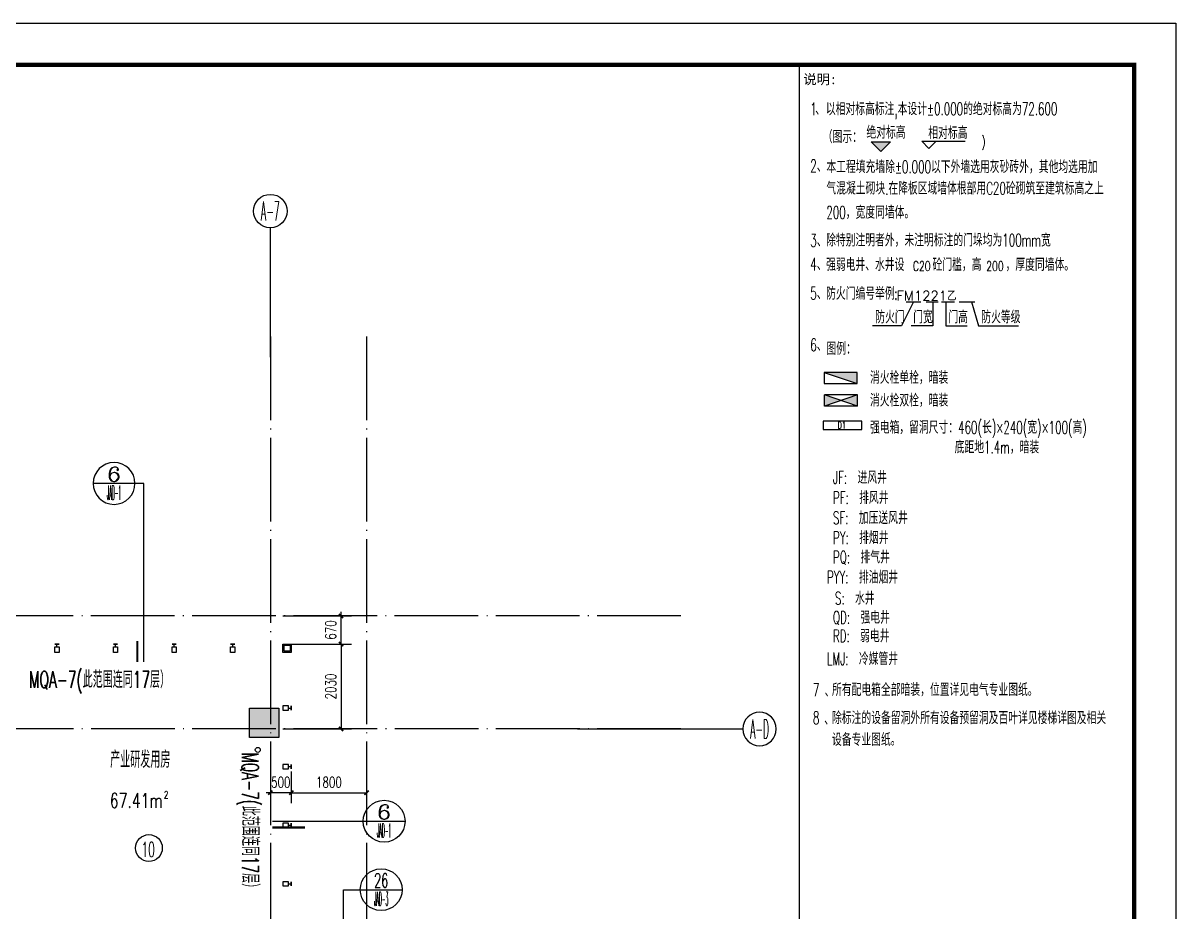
# Model space of a CAD drawing. Extents: x 1980812 to 2578970, y -669191 to 284498.
# Drawn here: x 2037356 to 2064912, y -232004 to -210760 of the extents above; entities that cross this region are included whole.
import ezdxf
from ezdxf.enums import TextEntityAlignment as Align

# ---------------------------------------------------------------- set-up
doc = ezdxf.new("R2010")
doc.units = 0
doc.header["$LTSCALE"] = 1000
doc.header["$MEASUREMENT"] = 0
doc.linetypes.add('CONTINOUS', pattern=[0])
doc.linetypes.add('DOTE', pattern=[2.42, 2, -0.2, 0.02, -0.2])
for name, color, linetype in [('&公共文字', 7, 'Continuous'), ('0-立面(轮廓)', 63, 'CONTINOUS'), ('AXIS', 3, 'Continuous'), ('AXIS_TEXT', 7, 'Continuous'), ('COLU', 6, 'Continuous'), ('COLU_HATCH', 251, 'Continuous'), ('CURTWALL', 2, 'Continuous'), ('dote', 1, 'DOTE'), ('DQ-L', 2, 'Continuous'), ('DQ2', 2, 'Continuous'), ('EQUIP_地漏', 255, 'Continuous'), ('GPSKC', 3, 'Continuous'), ('PUB_DIM', 3, 'Continuous'), ('PUB_TEXT', 7, 'Continuous'), ('TK', 1, 'Continuous'), ('VPIPE-雨水', 140, 'Continuous'), ('WINDOW', 2, 'Continuous'), ('公共文字', 7, 'Continuous'), ('幕墙编号', 14, 'Continuous'), ('房号', 231, 'Continuous'), ('房间名称', 7, 'Continuous'), ('水1', 6, 'Continuous'), ('窗户分隔', 133, 'Continuous'), ('节点', 3, 'Continuous'), ('详细尺寸', 11, 'Continuous'), ('详细标注', 231, 'Continuous')]:
    doc.layers.add(name, color=color, linetype=linetype)
doc.styles.add('_HZTXT', font='TXT', dxfattribs={"width": 0.7, "bigfont": 'HZTXT'})
doc.styles.add('_HZTXTW', font='txtw.shx', dxfattribs={"width": 0.7, "bigfont": 'hztxtw.shx'})
doc.styles.add('_TCH_AXIS', font='COMPLEX', dxfattribs={"bigfont": 'GBCBIG'})
doc.styles.add('_TCH_DIM_T3', font='SIMPLEX', dxfattribs={"width": 0.705882, "bigfont": 'GBCBIG'})
doc.styles.add('COMP', font='COMPLEX.shx', dxfattribs={"bigfont": 'hztxt'})
doc.styles.add('COMPLEX', font='COMPLEX')
doc.styles.add('D8', font='txtw.shx', dxfattribs={"width": 0.7, "bigfont": 'hztxtw.shx'})
doc.styles.add('HZF', font='ROMANS2', dxfattribs={"width": 0.7, "bigfont": 'HZDF2'})
doc.styles.add('HZTXTW', font='txtw.shx', dxfattribs={"width": 0.6, "bigfont": 'hztxtw.shx'})
doc.styles.add('SONGTI', font='NSimSun.ttf', dxfattribs={"width": 1.1})
doc.dimstyles.new('_TCH_ARCH&&100', dxfattribs={"dimtxt": 255, "dimasz": 100, "dimexe": 250, "dimexo": 300, "dimgap": 122.5, "dimtad": 1, "dimdec": 0, "dimzin": 0, "dimdsep": 46, "dimtxsty": '_TCH_DIM_T3', "dimblk": 'ARCHTICK', "dimcen": 0.09, "dimclrt": 7, "dimazin": 2, "dimtfac": 1, "dimtdec": 0, "dimtix": 1, "dimtmove": 2, "dimatfit": 3, "dimfxl": 1, "dimtolj": 1, "dimtzin": 0, "dimarcsym": 0})

# ---------------------------------------------------------------- blocks, each defined once
blk = doc.blocks.new('_index')
blk.add_line((-0.5, 0), (0.5, 0))
blk.add_circle((0, 0), 0.5)
at = {"style": 'COMP'}
for tag, width, p, p2 in [('1', 2.333333, (-0.17, 0.05), (0.17, 0.05)), ('-', 1.166667, (-0.17, -0.39), (0.17, -0.39))]:
    blk.add_attdef(tag, text='', height=0.34, dxfattribs=dict(at, width=width)).set_placement(p, p2, align=Align.FIT)
blk = doc.blocks.new('A$C18E54BEC')
at = {"layer": '房号'}
blk.add_circle((43698, -2845), 320, dxfattribs=at)
at = {"layer": '房号', "style": 'HZTXTW', "width": 0.506757}
blk.add_text('10', height=358.4, dxfattribs=at).set_placement((43523, -3059))
blk = doc.blocks.new('A$C1FE24B19')
at = {"layer": '房间名称', "style": 'HZTXTW', "width": 0.6}
blk.add_text('产业研发用房', height=400, rotation=0.0006, dxfattribs=at).set_placement((43491, -730), align=Align.MIDDLE_CENTER)
blk = doc.blocks.new('_ArchTick')
at = {"color": 0, "linetype": 'ByBlock', "const_width": 0.4}
blk.add_lwpolyline([(-0.5, -0.5), (0.5, 0.5)], dxfattribs=at)
blk = doc.blocks.new('*D1596')
at = {"layer": 'Defpoints', "color": 0, "transparency": 16777216}
for p in [(46600, 2700), (48292, 2700), (46600, 2030)]:
    blk.add_point(p, dxfattribs=at)
at = {"layer": '详细标注', "color": 0, "lineweight": -2, "transparency": 16777216}
for p, q in [((48292, 2700), (48292, 2800)), ((46900, 2700), (48542, 2700)), ((48292, 2030), (48292, 2700)), ((46900, 2030), (48542, 2030)), ((48292, 2030), (48292, 1930))]:
    blk.add_line(p, q, dxfattribs=at)
at = {"layer": '详细标注', "color": 0, "lineweight": -2, "transparency": 16777216, "xscale": 100, "yscale": 100, "zscale": 100}
for p, rotation in [((48292, 2700), 270), ((48292, 2030), 90)]:
    blk.add_blockref('_ArchTick', p, dxfattribs=dict(at, rotation=rotation))
at = {"layer": '详细标注', "color": 7, "transparency": 16777216, "insert": (48042, 2365), "char_height": 255, "attachment_point": 5, "rotation": 90, "style": '_TCH_DIM_T3'}
blk.add_mtext('\\A1;670', dxfattribs=at)
blk = doc.blocks.new('*D1597')
at = {"layer": 'Defpoints', "color": 0, "transparency": 16777216}
for p in [(46600, 2030), (46600, 0), (48292, 0)]:
    blk.add_point(p, dxfattribs=at)
at = {"layer": '详细标注', "color": 0, "lineweight": -2, "transparency": 16777216}
for p, q in [((46900, 2030), (48542, 2030)), ((48292, 2030), (48292, 0)), ((46900, 0), (48542, 0))]:
    blk.add_line(p, q, dxfattribs=at)
at = {"layer": '详细标注', "color": 0, "lineweight": -2, "transparency": 16777216, "xscale": 100, "yscale": 100, "zscale": 100}
for p, rotation in [((48292, 2030), 90), ((48292, 0), 270)]:
    blk.add_blockref('_ArchTick', p, dxfattribs=dict(at, rotation=rotation))
at = {"layer": '详细标注', "color": 7, "transparency": 16777216, "insert": (48042, 1015), "char_height": 255, "attachment_point": 5, "rotation": 90, "style": '_TCH_DIM_T3'}
blk.add_mtext('\\A1;2030', dxfattribs=at)
blk = doc.blocks.new('*D1612')
at = {"layer": 'Defpoints', "color": 0, "transparency": 16777216}
for p in [(46600, -715), (47100, -715), (46600, -1524)]:
    blk.add_point(p, dxfattribs=at)
at = {"layer": '详细标注', "color": 0, "lineweight": -2, "transparency": 16777216}
for p, q in [((46600, -1015), (46600, -1774)), ((47100, -1015), (47100, -1774)), ((46600, -1524), (46500, -1524)), ((47100, -1524), (46600, -1524)), ((47100, -1524), (47200, -1524))]:
    blk.add_line(p, q, dxfattribs=at)
at = {"layer": '详细标注', "color": 0, "lineweight": -2, "transparency": 16777216, "xscale": 100, "yscale": 100, "zscale": 100}
for p, rotation in [((46600, -1524), 9.938444602012486e-09), ((47100, -1524), 180.0000000099384)]:
    blk.add_blockref('_ArchTick', p, dxfattribs=dict(at, rotation=rotation))
at = {"layer": '详细标注', "color": 7, "transparency": 16777216, "insert": (46850, -1274), "char_height": 255, "attachment_point": 5, "rotation": 0, "style": '_TCH_DIM_T3'}
blk.add_mtext('\\A1;500', dxfattribs=at)
blk = doc.blocks.new('*D1613')
at = {"layer": 'Defpoints', "color": 0, "transparency": 16777216}
for p in [(47100, -1015), (48900, -1015), (48900, -1524)]:
    blk.add_point(p, dxfattribs=at)
at = {"layer": '详细标注', "color": 0, "lineweight": -2, "transparency": 16777216}
for p, q in [((47100, -1315), (47100, -1774)), ((48900, -1315), (48900, -1774)), ((47100, -1524), (48900, -1524))]:
    blk.add_line(p, q, dxfattribs=at)
at = {"layer": '详细标注', "color": 0, "lineweight": -2, "transparency": 16777216, "xscale": 100, "yscale": 100, "zscale": 100, "rotation": 180}
blk.add_blockref('_ArchTick', (47100, -1524), dxfattribs=at)
at = {"layer": '详细标注', "color": 0, "lineweight": -2, "transparency": 16777216, "xscale": 100, "yscale": 100, "zscale": 100}
blk.add_blockref('_ArchTick', (48900, -1524), dxfattribs=at)
at = {"layer": '详细标注', "color": 7, "transparency": 16777216, "insert": (48000, -1274), "char_height": 255, "attachment_point": 5, "style": '_TCH_DIM_T3'}
blk.add_mtext('\\A1;1800', dxfattribs=at)
blk = doc.blocks.new('A$C2F655D11')
at = {"layer": 'GPSKC', "color": 1, "linetype": 'Continuous'}
for p, q in [((0, 0), (700, 240)), ((0, 240), (700, 0)), ((0, 240), (0, 0)), ((0, 240), (700, 240)), ((700, 240), (700, 0)), ((0, 0), (700, 0))]:
    blk.add_line(p, q, dxfattribs=at)
for points in [[(0, 240), (350, 120), (0, 0)], [(700, 240), (350, 120), (700, 0)]]:
    blk.add_solid(points, dxfattribs=at)
blk = doc.blocks.new('A$C4BB60620')
at = {"rotation": 151.0000000006254}
blk.add_blockref('A$C2F655D11', (729, 210), dxfattribs=at)
blk = doc.blocks.new('AUDIT_I_080527205251-1')
at = {"layer": '水1', "linetype": 'Continuous', "xscale": 2.185937503893495, "yscale": 2.185937503893495, "zscale": 2.185937503893495, "rotation": 29.00000005749169}
blk.add_blockref('A$C4BB60620', (845, 17239), dxfattribs=at)
blk = doc.blocks.new('DQ-EL-D1')
at = {"layer": 'DQ2'}
blk.add_lwpolyline([(-230, -50), (230, -50), (230, 50), (-230, 50)], close=True, dxfattribs=at)
at = {"layer": 'DQ2', "style": 'D8', "width": 0.7}
blk.add_text('D1', height=80, dxfattribs=at).set_placement((-8, 0), align=Align.MIDDLE)
blk = doc.blocks.new('平面说明0825')
at = {"layer": 'PUB_DIM'}
blk.add_hatch(color=256, dxfattribs=at).paths.add_polyline_path([(115946555, 22714662), (115946062, 22715155), (115947048, 22715155)])
at = {"layer": '&公共文字'}
for p, q in [((115945351, 22703408), (115943676, 22703408)), ((115943676, 22703408), (115943676, 22702833)), ((115943676, 22703408), (115945351, 22702833)), ((115945351, 22702833), (115945351, 22703408)), ((115943676, 22702833), (115945351, 22702833))]:
    blk.add_line(p, q, dxfattribs=at)
blk.add_solid([(115943676, 22703408, 0), (115945351, 22703408, 0), (115943676, 22703408, 0), (115945351, 22702833, 0)], dxfattribs=at)
at = {"layer": 'PUB_DIM'}
for p, q in [((115946555, 22714662), (115946062, 22715155)), ((115946062, 22715155), (115947048, 22715155)), ((115946555, 22714662), (115947048, 22715155)), ((115948644, 22715194), (115950861, 22715194)), ((115949013, 22714824), (115948644, 22715194)), ((115949013, 22714824), (115949383, 22715194))]:
    blk.add_line(p, q, dxfattribs=at)
at = {"layer": 'PUB_TEXT'}
blk.add_lwpolyline([(115942407, 22718483), (115942407, 22719083), (115943007, 22719083)], dxfattribs=at)
at = {"layer": '公共文字'}
for p, q in [((115947850, 22707003), (115948599, 22707003)), ((115948873, 22707003), (115949476, 22707003)), ((115949646, 22707003), (115950314, 22707003)), ((115950554, 22707003), (115951351, 22707003))]:
    blk.add_line(p, q, dxfattribs=at)
for points in [[(115948224, 22707003), (115947617, 22705771), (115946139, 22705771)], [(115949208, 22707003), (115949208, 22705771), (115948113, 22705771)], [(115949872, 22707003), (115949872, 22705771), (115950967, 22705771)], [(115951178, 22707003), (115951546, 22705771), (115953587, 22705771)]]:
    blk.add_lwpolyline(points, dxfattribs=at)
at = {"layer": '&公共文字', "xscale": 1.095111111140189, "yscale": 1.095111111140189, "zscale": 1.095111111140189}
blk.add_blockref('AUDIT_I_080527205251-1', (115943153, 22682100), dxfattribs=at)
at = {"layer": 'DQ-L', "xscale": 4.266666666666667, "yscale": 4.266666666666667, "zscale": 4.266666666666667}
blk.add_blockref('DQ-EL-D1', (115944603, 22700708), dxfattribs=at)
at = {"layer": '&公共文字'}
for s, height, style, width, p in [(')', 493, '_HZTXTW', 0.7, (115951695, 22714919)), ('C20', 492.8, '_HZTXTW', 0.7, (115948193, 22708581)), ('200', 492.8, '_HZTXTW', 0.7, (115951934, 22708581)), (':', 616, '_HZTXT', 0.8, (115947217, 22707106))]:
    blk.add_text(s, height=height, dxfattribs=dict(at, style=style, width=width)).set_placement(p)
at = {"layer": 'PUB_TEXT', "style": 'HZTXTW', "width": 0.6}
for s, p in [('1', (115942953, 22716519)), ('、', (115943216, 22716519)), ('以相对标高标注,本设计%%P0.000的绝对标高为72.600', (115943756, 22716519)), ('（图示：', (115943599, 22715095)), ('绝对标高', (115945823, 22715321)), ('相对标高', (115948979, 22715297)), ('2', (115942965, 22713619)), ('、', (115943293, 22713619)), ('本工程填充墙除%%P0.000以下外墙选用灰砂砖外，其他均选用加', (115943782, 22713565)), ('气混凝土砌块.在降板区域墙体根部用C20砼砌筑至建筑标高之上', (115943782, 22712470)), ('200，宽度同墙体。', (115943782, 22711243)), ('3', (115942965, 22709811)), ('除特别注明者外，未注明标注的门垛均为100mm宽', (115943768, 22709828)), ('、', (115943293, 22709811)), ('4', (115942965, 22708603)), ('强弱电井、水井设', (115943768, 22708581)), ('砼门槛，高', (115949195, 22708581)), ('，厚度同墙体。', (115952919, 22708581)), ('、', (115943293, 22708603)), ('5', (115942965, 22707126)), ('、', (115943293, 22707126)), ('防火门编号举例', (115943768, 22707106)), ('防火门', (115946276, 22705908)), ('门宽', (115948210, 22705908)), ('门高', (115950006, 22705908)), ('防火等级', (115951683, 22705908)), ('6', (115942965, 22704489)), ('图例：', (115943788, 22704298)), ('、', (115943293, 22704489)), ('消火栓单栓，暗装', (115946006, 22702822)), ('消火栓双栓，暗装', (115946006, 22701664)), ('强电箱，留洞尺寸：460(长)×240(宽)×100(高)', (115946006, 22700281)), ('底距地1.4m，暗装', (115950323, 22699271)), ('JF:  进风井', (115944120, 22697726)), ('PF:  排风井', (115944120, 22696696)), ('SF:  加压送风井', (115944120, 22695669)), ('PY:  排烟井', (115944120, 22694655)), ('PQ:  排气井', (115944120, 22693663)), ('PYY:  排油烟井', (115943810, 22692640)), (' S:  水井', (115943960, 22691571)), ('QD:  强电井', (115944120, 22690593)), ('RD:  弱电井', (115944120, 22689646)), ('LMJ:  冷媒管井', (115943810, 22688483)), ('7', (115943101, 22686905)), ('所有配电箱全部暗装，位置详见电气专业图纸。', (115944070, 22686905)), ('、', (115943692, 22686856)), ('8', (115943101, 22685470)), ('除标注的设备留洞外所有设备预留洞及百叶详见楼梯详图及相关', (115944070, 22685470)), ('、', (115943670, 22685428)), ('设备专业图纸。', (115944070, 22684363))]:
    blk.add_text(s, height=640, dxfattribs=at).set_placement(p)
at = {"layer": 'TK', "style": 'SONGTI'}
blk.add_text('说明:', height=500, dxfattribs=at).set_placement((115942602, 22718100))
at = {"layer": '公共文字', "style": 'HZTXTW'}
blk.add_text(' FM1221乙', height=492.8, dxfattribs=at).set_placement((115947018, 22707063))
blk = doc.blocks.new('18~23层墙柱')
at = {"layer": 'COLU_HATCH'}
h = blk.add_hatch(color=256, dxfattribs=at)
h.dxf.hatch_style = 1
h.paths.add_polyline_path([(46100, 23800), (46800, 23800), (46800, 23100), (46100, 23100)])
at = {"layer": 'COLU'}
blk.add_lwpolyline([(46100, 23800), (46800, 23800), (46800, 23100), (46100, 23100)], close=True, dxfattribs=at)
blk = doc.blocks.new('A$C2E4B453C')
at = {"layer": 'VPIPE-雨水', "linetype": 'Continuous'}
blk.add_circle((46300, -500), 60, dxfattribs=at)
blk = doc.blocks.new('竖梃0903')
at = {"layer": '窗户分隔'}
blk.add_line((115028288, 22648046), (115028222, 22648046), dxfattribs=at)
for points in [[(115028222, 22648096), (115028225, 22648096), (115028225, 22647996), (115028222, 22647996)], [(115028288, 22648096), (115028422, 22648096), (115028422, 22647996), (115028288, 22647996)]]:
    blk.add_lwpolyline(points, close=True, dxfattribs=at)
blk = doc.blocks.new('_AXISO')
blk.add_circle((0, 0), 0.5)
at = {"layer": 'AXIS_TEXT', "style": 'COMPLEX', "width": 1.041667}
blk.add_attdef('A', text='', height=0.56, dxfattribs=at).set_placement((-0.25, -0.28), (0.25, -0.28), align=Align.FIT)
blk = doc.blocks.new('A$C6EFC6619')
at = {"layer": 'CURTWALL'}
for points in [[(46900, 2030), (47100, 2030), (47100, 1830), (46900, 1830)], [(46930, 2000), (47070, 2000), (47070, 1860), (46930, 1860)]]:
    blk.add_lwpolyline(points, close=True, dxfattribs=at)
at = {"layer": '详细标注'}
for p1, p2, distance, picture, middle in [((46600, 2030), (46600, 2700), -1691.7, '*D1596', (48041.7, 2365)), ((46600, 2030), (46600, 0), 1691.7, '*D1597', (48041.7, 1015)), ((47100, -715.4), (46600, -715.4), 809, '*D1612', (46850, -1274.4)), ((47100, -1015.4), (48900, -1015.4), -509, '*D1613', (48000, -1274.4))]:
    dim = blk.add_aligned_dim(p1=p1, p2=p2, distance=distance, dimstyle='_TCH_ARCH&&100', dxfattribs=at)
    dim.commit()
    dim.dimension.update_dxf_attribs({"geometry": picture, "text_midpoint": middle})

msp = doc.modelspace()

# ---------------------------------------------------------------- linework, layer by layer
at = {"layer": 'AXIS'}
for p, q in [((2043266.5, -218744.7), (2043266.5, -215654)), ((2050610.3, -227631.1), (2054559.1, -227631.1))]:
    msp.add_line(p, q, dxfattribs=at)
at = {"layer": 'dote'}
for p, q in [((2043266.5, -218254), (2043266.5, -260354.9)), ((2045566.5, -218254), (2045566.5, -260354.9)), ((2053077.2, -224931.1), (1988210.3, -224931.1)), ((2053079.9, -227631.1), (1988213, -227631.1))]:
    msp.add_line(p, q, dxfattribs=at)
at = {"layer": 'TK'}
for p, q in [((2055912.3, -269160.3), (2055912.3, -211760.3)), ((2063912.3, -269160.3), (2063912.3, -211760.3))]:
    msp.add_line(p, q, dxfattribs=at)
msp.add_lwpolyline([(1980812.3, -210760.3), (2064912.3, -210760.3), (2064912.3, -270160.3), (1980812.3, -270160.3)], close=True, dxfattribs=at)
at = {"layer": 'TK', "const_width": 100}
msp.add_lwpolyline([(2063912.3, -269160.3), (2063912.3, -211760.3), (1983312.3, -211760.3), (1983312.3, -269160.3)], close=True, dxfattribs=at)
at = {"layer": '节点'}
for p, q in [((2040238.6, -221763.1), (2039394.1, -221763.1)), ((2040238.6, -226028.9), (2040238.6, -221763.1)), ((2043315.9, -229836.7), (2046486.4, -229836.7)), ((2045016.5, -231472), (2045415.6, -231472)), ((2045016.5, -232998.8), (2045016.5, -231472))]:
    msp.add_line(p, q, dxfattribs=at)
at = {"layer": '节点', "ltscale": 0.5, "const_width": 50}
for points in [[(2040088.6, -226028.9), (2040088.6, -225528.9)], [(2043315.9, -229986.7), (2044093.9, -229986.7)]]:
    msp.add_lwpolyline(points, dxfattribs=at)

# ---------------------------------------------------------------- block references
at = {"layer": '0-立面(轮廓)', "xscale": 0.46875, "yscale": 0.46875, "zscale": 0.46875}
msp.add_blockref('平面说明0825', (-52292091, -10861330.5), dxfattribs=at)
at = {"layer": 'AXIS'}
ref = msp.add_blockref('_AXISO', (2043266.5, -215254), dxfattribs=dict(at, xscale=800, yscale=800, zscale=800))
ref.add_attrib('A', 'A-7', dxfattribs={"layer": 'AXIS_TEXT', "height": 452.55, "style": '_TCH_AXIS', "width": 0.344262}).set_placement((2043040.2, -215480.3), (2043492.8, -215480.3), align=Align.FIT)
ref = msp.add_blockref('_AXISO', (2054959.1, -227631.1), dxfattribs=dict(at, xscale=-800, yscale=800, zscale=800))
ref.add_attrib('A', 'A-D', dxfattribs={"layer": 'AXIS_TEXT', "height": 452.55, "style": '_TCH_AXIS', "width": 0.328125}).set_placement((2054732.8, -227857.4), (2055185.4, -227857.4), align=Align.FIT)
at = {"layer": 'COLU'}
msp.add_blockref('18~23层墙柱', (1996666.5, -250931.1), dxfattribs=at)
at = {"layer": 'EQUIP_地漏'}
msp.add_blockref('A$C2E4B453C', (1996666.5, -227631.1), dxfattribs=at)
at = {"layer": 'WINDOW', "rotation": 270}
for p in [(-20609879.3, 114802620.6), (-20608479.3, 114802620.6), (-20607079.3, 114802620.6), (-20605679.3, 114802620.6)]:
    msp.add_blockref('竖梃0903', p, dxfattribs=at)
at = {"layer": 'WINDOW', "xscale": -1}
for p in [(117071988.3, -22875176.9), (117071988.3, -22876576.9), (117071988.3, -22877976.9), (117071988.3, -22879376.9)]:
    msp.add_blockref('竖梃0903', p, dxfattribs=at)
at = {"layer": '房号'}
msp.add_blockref('A$C18E54BEC', (1996666.5, -227631.1), dxfattribs=at)
at = {"layer": '房间名称'}
msp.add_blockref('A$C1FE24B19', (1996666.5, -227631.1), dxfattribs=at)
at = {"layer": '节点', "ltscale": 0.5}
ref = msp.add_blockref('_index', (2039531.1, -221763.1), dxfattribs=dict(at, xscale=-1000.000000050349, yscale=1000.000000050349, zscale=1000.000000050349))
ref.add_attrib('1', '6', dxfattribs={"layer": '0', "height": 340, "style": 'COMP', "width": 1.5}).set_placement((2039361.1, -221713.1), (2039701.1, -221713.1), align=Align.FIT)
ref.add_attrib('-', 'JAD-1', dxfattribs={"layer": '0', "height": 340, "style": 'COMP', "width": 0.225806}).set_placement((2039361.1, -222153.1), (2039701.1, -222153.1), align=Align.FIT)
ref = msp.add_blockref('_index', (2045986.4, -229836.7), dxfattribs=dict(at, xscale=1000.000000050349, yscale=1000.000000050349, zscale=1000.000000050349))
ref.add_attrib('1', '6', dxfattribs={"layer": '0', "height": 340, "rotation": 360, "style": 'COMP', "width": 1.5}).set_placement((2045816.4, -229786.7), (2046156.4, -229786.7), align=Align.FIT)
ref.add_attrib('-', 'JAD-1', dxfattribs={"layer": '0', "height": 340, "style": 'COMP', "width": 0.225806}).set_placement((2045816.4, -230226.7), (2046156.4, -230226.7), align=Align.FIT)
ref = msp.add_blockref('_index', (2045915.6, -231472), dxfattribs=dict(at, xscale=1000.000000050349, yscale=1000.000000050349, zscale=1000.000000050349))
ref.add_attrib('1', '26', dxfattribs={"layer": '0', "height": 340, "rotation": 360, "style": 'COMP', "width": 0.617647}).set_placement((2045745.6, -231422), (2046085.6, -231422), align=Align.FIT)
ref.add_attrib('-', 'JAD-3', dxfattribs={"layer": '0', "height": 340, "style": 'COMP', "width": 0.214286}).set_placement((2045745.6, -231862), (2046085.6, -231862), align=Align.FIT)
at = {"layer": '详细尺寸'}
msp.add_blockref('A$C6EFC6619', (1996666.5, -227631.1), dxfattribs=at)

# ---------------------------------------------------------------- texts
at = {"layer": '幕墙编号', "style": 'HZTXTW', "width": 0.6}
for rotation, p in [(0.00057, (2039187, -226450.7)), (270.00057, (2042787, -229875))]:
    msp.add_text('MQA-7(此范围连同17层）', height=400, rotation=rotation, dxfattribs=at).set_placement(p, align=Align.MIDDLE_CENTER)
at = {"layer": '房间名称', "style": 'HZF', "width": 0.7}
for s, height, p in [('67.41m', 350, (2040060, -229343)), ('2', 175, (2040776.6, -229205))]:
    msp.add_text(s, height=height, dxfattribs=at).set_placement(p, align=Align.MIDDLE_CENTER)

doc.saveas('drawing.dxf')
